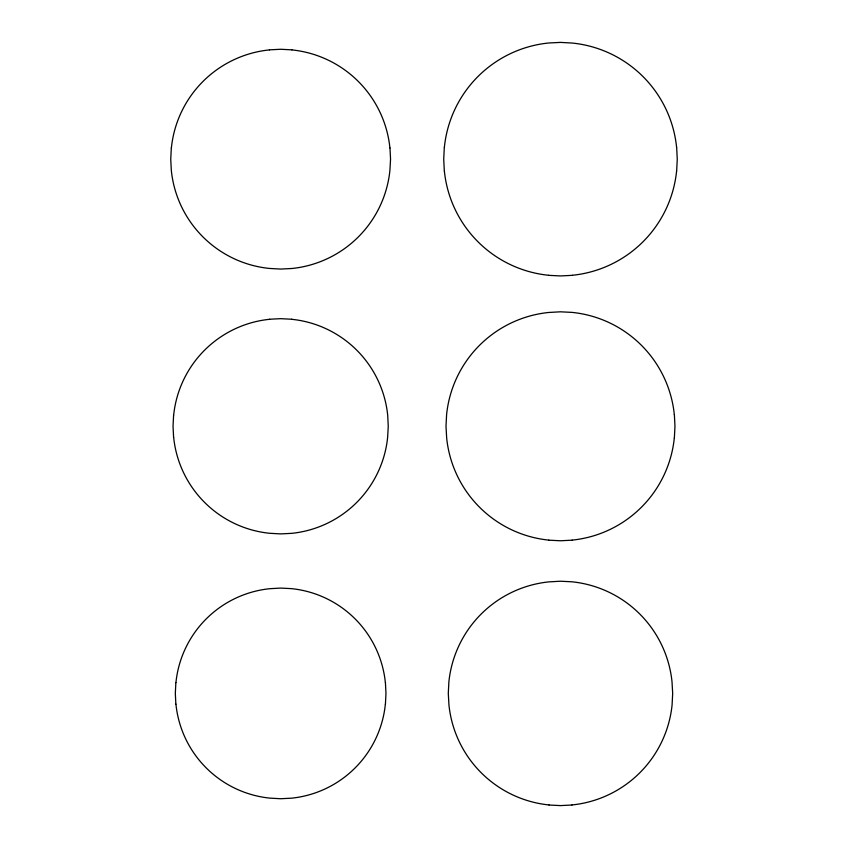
<?xml version="1.0" encoding="UTF-8"?>
<svg xmlns="http://www.w3.org/2000/svg" width="848" height="848" viewBox="0 0 848 848"><rect width="100%" height="100%" fill="white"/><g stroke="black" fill="none" stroke-linecap="round" stroke-linejoin="round"><path stroke-width="1.27" d="M171.317 147.934L170.745 159.17L171.317 170.406A109.721 109.721 0 0 0 269.42 268.434L280.646 269.07L291.882 268.498A109.721 109.721 0 0 0 389.91 170.395L390.546 159.17L389.985 147.934M173.596 415.287L173.034 426.29L173.596 437.292M175.865 682.64L175.324 693.41L175.865 704.179M385.427 704.179L385.967 693.41L385.427 682.64M444.32 147.234L443.716 159.17L444.32 171.105M676.651 171.105L677.255 159.17L676.651 147.234M674.372 437.992L674.966 426.29L674.372 414.587M269.41 49.841L280.646 49.269L291.882 49.841M572.421 275.335L560.486 275.939L548.55 275.335M269.643 319.23L280.646 318.678L291.648 319.23M572.188 540.176L560.486 540.77L548.783 540.176M571.955 805.017L560.486 805.6L549.016 805.017M548.783 540.112A114.289 114.289 0 0 1 446.663 437.992L446.006 426.29L446.599 414.587A114.289 114.289 0 0 1 548.783 312.467L560.486 311.81L572.188 312.403A114.289 114.289 0 0 1 674.308 414.587M674.308 437.992A114.289 114.289 0 0 1 572.188 540.112M676.587 171.105A116.579 116.579 0 0 1 572.421 275.271M676.587 147.234A116.579 116.579 0 0 0 572.421 43.068L560.486 42.4L548.55 43.004A116.579 116.579 0 0 0 444.384 147.234M548.55 275.271A116.579 116.579 0 0 1 444.384 171.105M549.027 804.953A112.01 112.01 0 0 1 448.942 704.879L448.295 693.41L448.878 681.94A112.01 112.01 0 0 1 549.027 581.866L560.486 581.219L571.955 581.802A112.01 112.01 0 0 1 672.029 681.94L672.676 693.41L672.093 704.879A112.01 112.01 0 0 1 571.955 804.953M171.381 147.944A109.721 109.721 0 0 1 269.42 49.905M291.882 49.905A109.721 109.721 0 0 1 389.91 147.944M173.649 415.297A107.431 107.431 0 0 1 269.653 319.293M173.649 437.282A107.431 107.431 0 0 0 269.653 533.286L280.646 533.901L291.648 533.35A107.431 107.431 0 0 0 387.642 437.282L388.257 426.29L387.706 415.287A107.431 107.431 0 0 0 291.638 319.293M175.928 682.651A105.141 105.141 0 0 1 269.887 588.692L280.646 588.088L291.415 588.629A105.141 105.141 0 0 1 385.363 682.651M175.928 704.169A105.141 105.141 0 0 0 269.887 798.127L280.646 798.731L291.415 798.191A105.141 105.141 0 0 0 385.363 704.169"/></g></svg>
